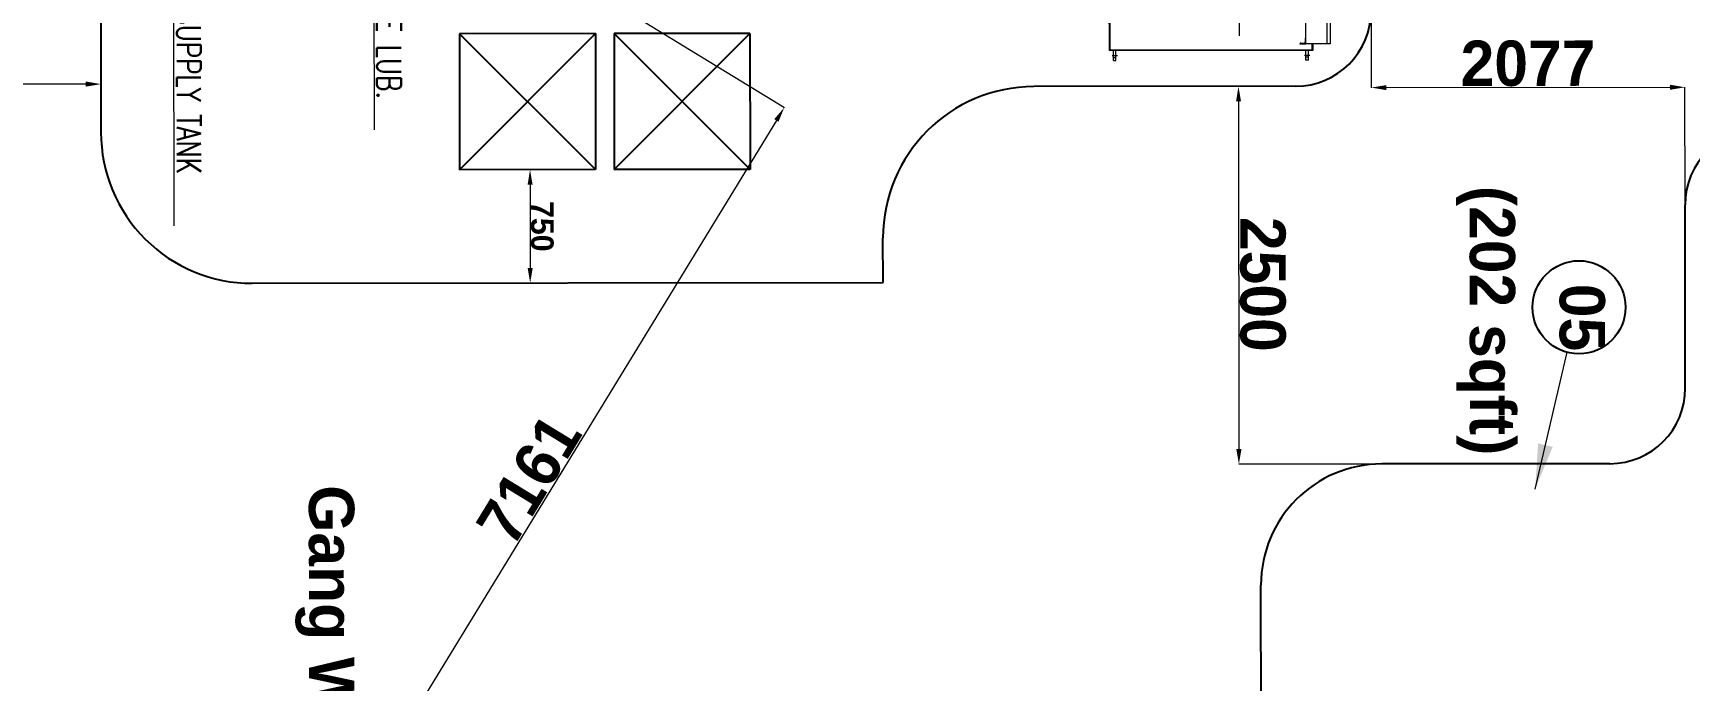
# Model space of a CAD drawing. Header units: feet. Extents: x -99009 to 3252343, y -11094690 to 9035152.
# Drawn here: x 2516119 to 2527087, y -1989413 to -1985127 of the extents above; entities that cross this region are included whole.
import ezdxf

# ---------------------------------------------------------------- set-up
doc = ezdxf.new("R2010")
doc.units = ezdxf.units.FT
doc.header["$PDSIZE"] = -1
for name, color, linetype in [('1', 1, 'Continuous'), ('JOB', 4, 'Continuous'), ('K-LINE', 7, 'Continuous')]:
    doc.layers.add(name, color=color, linetype=linetype)
doc.styles.add('K-DIM-4', font='simplex.shx', dxfattribs={"width": 0.75, "bigfont": 'extfont.shx'})
doc.styles.get("Standard").update_dxf_attribs({"font": 'GOTHICB.TTF'})
doc.dimstyles.new('LGB VVP', dxfattribs={"dimtxt": 3, "dimasz": 3, "dimexe": 1, "dimexo": 1, "dimgap": 1, "dimtad": 1, "dimtoh": 1, "dimdec": 4, "dimzin": 12, "dimdsep": 46, "dimtxsty": 'Standard', "dimcen": 0, "dimclrd": 2, "dimclre": 1, "dimclrt": 3, "dimadec": 0, "dimazin": 3, "dimtfac": 1, "dimtdec": 4, "dimtofl": 0, "dimtmove": 0, "dimatfit": 3, "dimfxl": 1, "dimtolj": 1, "dimtzin": 0, "dimlwd": 13, "dimlwe": 13, "dimarcsym": 0})

# ---------------------------------------------------------------- blocks, each defined once
blk = doc.blocks.new('G$CB0D18A08')
at = {"layer": 'K-LINE', "color": 2, "linetype": 'Continuous', "lineweight": 15}
for p, q in [((-2179, -360), (-2114, -360)), ((-2179, -360), (-2179, -376)), ((-2179, -376), (-2114, -376)), ((-2159, -360), (-2159, -376)), ((-2147, -351), (-2147, -386)), ((-2114, -1680), (-2114, -330)), ((-2114, -1680), (-2114, -330)), ((-480, -330), (-2114, -330)), ((-2110, -1676), (-2110, -335)), ((-2110, -1676), (-2110, -335)), ((-584, -335), (-2110, -335)), ((-1592, -1191), (-2016, -1191)), ((-2179, -1634), (-2114, -1634)), ((-2179, -1650), (-2179, -1634)), ((-2159, -1650), (-2159, -1634)), ((-2147, -1659), (-2147, -1625)), ((-2070, -1594), (-2070, -1634)), ((-2070, -1634), (-1570, -1634)), ((-2070, -1794), (-2070, -1634)), ((-2065, -1599), (-2065, -1624)), ((-2035, -1629), (-2060, -1629)), ((-2179, -1650), (-2114, -1650)), ((-2070, -1680), (-2114, -1680)), ((-2110, -1676), (-2070, -1676)), ((-1570, -1771), (-2070, -1771)), ((-1570, -1794), (-2070, -1794))]:
    blk.add_line(p, q, dxfattribs=at)
for centre, start, end in [((-2070, -1599), 0, 90), ((-2060, -1624), 180, 270), ((-2035, -1634), 0, 90)]:
    blk.add_arc(centre, 5, start, end, dxfattribs=at)
blk = doc.blocks.new('K2458284420ee0')
at = {"layer": 'K-LINE', "color": 1, "linetype": 'Continuous', "lineweight": 25}
for p, q in [((0, 900), (900, 900)), ((0, 900), (0, 0)), ((0, 900), (900, 0)), ((900, 900), (0, 0)), ((900, 900), (900, 0)), ((0, 0), (900, 0))]:
    blk.add_line(p, q, dxfattribs=at)
blk = doc.blocks.new('*D2627')
at = {"layer": 'Defpoints', "color": 0}
for p in [(2519367, -1986030), (2519368, -1986780), (2519410, -1986780)]:
    blk.add_point(p, dxfattribs=at)
at = {"layer": 'K-LINE', "color": 1, "lineweight": 13}
for p, q in [((2519368, -1986030), (2519410, -1986030)), ((2519369, -1986780), (2519411, -1986780))]:
    blk.add_line(p, q, dxfattribs=at)
at = {"layer": 'K-LINE', "color": 2, "lineweight": 13}
blk.add_line((2519409, -1986130), (2519410, -1986680), dxfattribs=at)
at = {"layer": 'K-LINE', "color": 2}
for points in [[(2519426, -1986130), (2519393, -1986130), (2519409, -1986030)], [(2519393, -1986680), (2519427, -1986680), (2519410, -1986780)]]:
    blk.add_solid(points, dxfattribs=at)
at = {"layer": 'K-LINE', "color": 3, "insert": (2519489, -1986405), "char_height": 150, "attachment_point": 5, "rotation": 270.0651}
blk.add_mtext('\\A1;750', dxfattribs=at)
blk = doc.blocks.new('*D2628')
at = {"layer": 'Defpoints', "color": 0}
for p in [(2524237, -1985479), (2524102, -1987979), (2525186, -1987978)]:
    blk.add_point(p, dxfattribs=at)
at = {"layer": 'K-LINE', "color": 1, "lineweight": 13}
for p, q in [((2524236, -1985479), (2524098, -1985479)), ((2525185, -1987978), (2524101, -1987979))]:
    blk.add_line(p, q, dxfattribs=at)
at = {"layer": 'K-LINE', "color": 2, "lineweight": 13}
blk.add_line((2524099, -1985579), (2524102, -1987879), dxfattribs=at)
at = {"layer": 'K-LINE', "color": 2}
for points in [[(2524116, -1985579), (2524083, -1985579), (2524099, -1985479)], [(2524085, -1987879), (2524119, -1987879), (2524102, -1987979)]]:
    blk.add_solid(points, dxfattribs=at)
at = {"layer": 'K-LINE', "color": 3, "insert": (2524259, -1986789), "char_height": 300, "attachment_point": 5, "rotation": 270.0651}
blk.add_mtext('\\A1;2500', dxfattribs=at)
blk = doc.blocks.new('*D2630')
at = {"layer": 'Defpoints', "color": 0}
for p in [(2513568, -1985467), (2513568, -1985694), (2516568, -1985690)]:
    blk.add_point(p, dxfattribs=at)
at = {"layer": 'K-LINE', "color": 1, "lineweight": 13}
for p, q in [((2513568, -1985693), (2513568, -1985466)), ((2516568, -1985689), (2516568, -1985463))]:
    blk.add_line(p, q, dxfattribs=at)
at = {"layer": 'K-LINE', "color": 2, "lineweight": 13}
blk.add_line((2516468, -1985464), (2513668, -1985467), dxfattribs=at)
at = {"layer": 'K-LINE', "color": 2}
for points in [[(2513668, -1985451), (2513668, -1985484), (2513568, -1985467)], [(2516468, -1985481), (2516468, -1985447), (2516568, -1985464)]]:
    blk.add_solid(points, dxfattribs=at)
at = {"layer": 'K-LINE', "color": 3, "insert": (2515068, -1985307), "char_height": 300, "attachment_point": 5, "rotation": 0.0651}
blk.add_mtext('\\A1;3000', dxfattribs=at)
blk = doc.blocks.new('*D2633')
at = {"layer": 'Defpoints', "color": 0}
for p in [(2524977, -1984898), (2527055, -1985485), (2527056, -1986264)]:
    blk.add_point(p, dxfattribs=at)
at = {"layer": 'K-LINE', "color": 1, "lineweight": 13}
for p, q in [((2524977, -1984899), (2524978, -1985488)), ((2527056, -1986263), (2527055, -1985484))]:
    blk.add_line(p, q, dxfattribs=at)
at = {"layer": 'K-LINE', "color": 2, "lineweight": 13}
blk.add_line((2525078, -1985487), (2526955, -1985485), dxfattribs=at)
at = {"layer": 'K-LINE', "color": 2}
for points in [[(2525078, -1985471), (2525078, -1985504), (2524978, -1985487)], [(2526955, -1985502), (2526955, -1985468), (2527055, -1985485)]]:
    blk.add_solid(points, dxfattribs=at)
at = {"layer": 'K-LINE', "color": 3, "insert": (2526016, -1985328), "char_height": 300, "attachment_point": 5, "rotation": 0.0651}
blk.add_mtext('\\A1;2077', dxfattribs=at)
blk = doc.blocks.new('*D2636')
at = {"layer": 'Defpoints', "color": 0}
for p in [(2519965, -1984930), (2516230, -1991039), (2517357, -1991728)]:
    blk.add_point(p, dxfattribs=at)
at = {"layer": 'K-LINE', "color": 1, "lineweight": 13}
for p, q in [((2519966, -1984930), (2521093, -1985619)), ((2516230, -1991039), (2517358, -1991729))]:
    blk.add_line(p, q, dxfattribs=at)
at = {"layer": 'K-LINE', "color": 2, "lineweight": 13}
blk.add_line((2521040, -1985704), (2517409, -1991643), dxfattribs=at)
at = {"layer": 'K-LINE', "color": 2}
for points in [[(2521054, -1985713), (2521026, -1985696), (2521092, -1985619)], [(2517395, -1991634), (2517424, -1991652), (2517357, -1991728)]]:
    blk.add_solid(points, dxfattribs=at)
at = {"layer": 'K-LINE', "color": 3, "insert": (2519403, -1988079), "char_height": 300, "attachment_point": 5, "rotation": 58.5598}
blk.add_mtext('\\A1;7161', dxfattribs=at)

msp = doc.modelspace()

# ---------------------------------------------------------------- linework, layer by layer
at = {"layer": '1'}
msp.add_arc((2520410.24778, -1978395.99612), 100000, 84.1346387202, 194.3871675539, dxfattribs=at)
at = {"layer": 'JOB'}
msp.add_line((2521745.93337, -1986777.48525), (2521745.5974, -1986481.57217), dxfattribs=at)
msp.add_arc((2524477.21934, -1984978.46981), 500, 270.065051714, 0.065051714, dxfattribs=at)
at = {"layer": 'K-LINE', "color": 4, "ltscale": 300}
for p, q in [((2516550.32319, -1970125.75888), (2516568.10032, -1985783.36334)), ((2524477.78703, -1985478.46949), (2522744.46139, -1985480.43745)), ((2527057.20838, -1987475.54219), (2527055.83256, -1986263.7589)), ((2517569.23504, -1986782.22733), (2521745.93337, -1986777.48525)), ((2526557.77639, -1987976.10955), (2525047.29832, -1987977.8245)), ((2524257.20723, -1996705.77514), (2524248.20713, -1988778.73227))]:
    msp.add_line(p, q, dxfattribs=at)
at = {"layer": 'K-LINE', "color": 2, "linetype": 'Continuous', "lineweight": 15}
for p, q in [((2517047.24421, -1982891.53276), (2517051.23089, -1986402.88873)), ((2518372.80346, -1982848.55808), (2518376.11601, -1985766.16393))]:
    msp.add_line(p, q, dxfattribs=at)
at = {"layer": 'K-LINE'}
msp.add_circle((2526353.35783, -1986940.7614), 307.94885, dxfattribs=at)
at = {"layer": 'K-LINE', "color": 4, "ltscale": 300}
for centre, radius, start, end in [((2522745.59675, -1986480.4368), 1000, 90.065051714, 180.065051714), ((2527555.83224, -1986263.19121), 500, 90.065051714, 180.065051714), ((2517568.09968, -1985782.22798), 1000, 180.065051714, 270.065051714), ((2526557.2087, -1987476.10987), 500, 270.065051714, 0.065051714), ((2525048.20661, -1988777.82398), 800, 90.065051714, 180.065051714)]:
    msp.add_arc(centre, radius, start, end, dxfattribs=at)

# ---------------------------------------------------------------- block references
at = {"layer": 'K-LINE', "color": 2, "linetype": 'Continuous', "lineweight": 15, "rotation": 90.06505171407339}
msp.add_blockref('G$CB0D18A08', (2522909.65477, -1983128.92781), dxfattribs=at)
at = {"layer": 'K-LINE', "color": 3, "linetype": 'Continuous', "lineweight": 25, "rotation": 270.0650517140735}
for p in [(2518941.64705, -1985130.66808), (2519964.8925, -1985129.50632)]:
    msp.add_blockref('K2458284420ee0', p, dxfattribs=at)

# ---------------------------------------------------------------- texts
at = {"layer": 'K-LINE', "color": 3, "lineweight": 15, "style": 'K-DIM-4', "width": 0.75}
for s, p in [('FIXED NOZZLE UNITI for DIE LUB.', (2518392.82616, -1982868.53536)), ('DIE LUB. EXAUSTING MIX SUPPLY TANK', (2517067.26691, -1982911.51004))]:
    msp.add_text(s, height=160, rotation=270.065051714, dxfattribs=at).set_placement(p)
at = {"layer": 'K-LINE', "char_height": 300, "attachment_point": 1, "rotation": 270.065051714}
for s, insert, width in [('(202 sqft)', (2525929.63543, -1986137.34859), 2495.2996665), ('05', (2526525.08796, -1986785.25528), 304.4920458), ('{Gang Way}', (2518244.86843, -1988118.0867), 2495.2996665)]:
    msp.add_mtext(s, dxfattribs=dict(at, insert=insert, width=width))

# ---------------------------------------------------------------- dimensions: what is measured, and where the dimension line sits
at = {"layer": 'K-LINE'}
for base, p1, p2, angle, override, picture, middle in [((2527054.94842, -1985485.02979), (2524977.12835, -1984898.03795), (2527055.83256, -1986263.7589), 0.065051714, {"dimtxt": 300, "dimasz": 100, "dimdec": 0}, '*D2633', (2526016.19298, -1985327.70155)), ((2513568.23112, -1985467.45158), (2516567.99461, -1985690.25969), (2513568.48796, -1985693.66523), 0.065051714, {"dimtxt": 300, "dimasz": 100, "dimdec": 0}, '*D2630', (2515067.80449, -1985307.24141)), ((2519409.95492, -1986780.13744), (2519367.00077, -1986030.18573), (2519367.85229, -1986780.18524), 270.065051714, {"dimtxt": 150, "dimasz": 100}, '*D2627', (2519489.28286, -1986405.04713))]:
    dim = msp.add_linear_dim(base=base, p1=p1, p2=p2, angle=angle, dimstyle='LGB VVP', override=override, dxfattribs=at)
    dim.commit()
    dim.dimension.update_dxf_attribs({"geometry": picture, "text_midpoint": middle})
for base, p1, p2, angle, override, picture, middle, dimtype in [((2517357.16324, -1991728.33267), (2519964.66542, -1984929.50645), (2516229.55853, -1991038.95376), 238.559812595, {"dimtxt": 300, "dimasz": 100, "dimdec": 0}, '*D2636', (2519537.82847, -1988161.45769), 161), ((2524102.03883, -1987978.89771), (2524237.18958, -1985478.74265), (2525186.07596, -1987977.66693), 270.065051714, {"dimtxt": 300, "dimasz": 100}, '*D2628', (2524100.68861, -1986789.66562), 160)]:
    dim = msp.add_linear_dim(base=base, p1=p1, p2=p2, angle=angle, dimstyle='LGB VVP', override=override, dxfattribs=at)
    dim.commit()
    dim.dimension.update_dxf_attribs({"geometry": picture, "text_midpoint": middle, "dimtype": dimtype})

# ---------------------------------------------------------------- leaders
msp.add_leader([(2526062.84709, -1988145.13513), (2526274.98662, -1987238.57081)], dimstyle='LGB VVP', override={"dimasz": 300, "dimgap": 1, "dimtad": 0}, dxfattribs=at)

doc.saveas('drawing.dxf')
